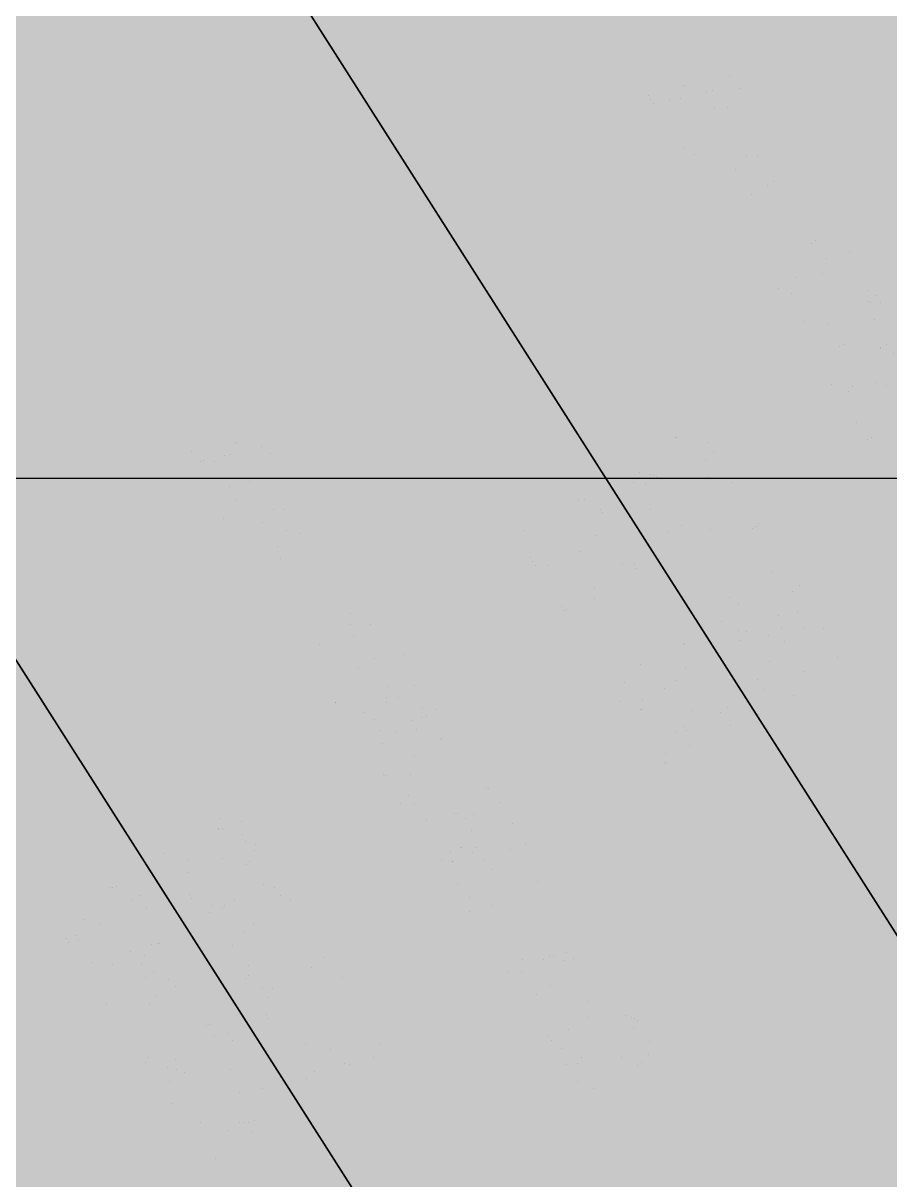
# Model space of a CAD drawing. Extents: x -5280327 to 29700, y -3925683 to 5564800.
# Drawn here: x 17940 to 18339, y 5825 to 6358 of the extents above; entities that cross this region are included whole.
import ezdxf

# ---------------------------------------------------------------- set-up
doc = ezdxf.new("R2010")
doc.units = 0
doc.linetypes.add('6', pattern=[2640.874023, 1320.437012, -1320.437012])
doc.layers.get('0').update_dxf_attribs({"linetype": 'CONTINUOUS'})
doc.layers.add('31_PREDIOS_TOTAL', color=7, linetype='CONTINUOUS')
doc.layers.add('LOTES', color=7, linetype='CONTINUOUS')

msp = doc.modelspace()

# ---------------------------------------------------------------- linework, layer by layer
at = {"color": 7, "linetype": '6', "const_width": 10343.08}
msp.add_lwpolyline([(0, 29405.62), (24528.32, 0)], dxfattribs=at)
msp.add_lwpolyline([(0, 29405.62), (24528.32, 0)], dxfattribs=at)
at = {"layer": '31_PREDIOS_TOTAL', "color": 7, "const_width": 0.00153}
for points in [[(18226.9, 6325.51), (18268.03, 6333.8), (18271.02, 6329.09), (18246.55, 6294.57), (18243.38, 6299.55), (18250.95, 6309.77), (18242.17, 6323.59), (18229.85, 6320.87), (18226.9, 6325.51)], [(18253.65, 6313.38), (18260.62, 6322.65), (18260.62, 6322.65), (18262.63, 6325.27), (18264.41, 6327.5), (18265.99, 6329.34), (18265.99, 6329.34), (18263.57, 6328.48), (18261.09, 6327.74), (18258.54, 6327.12), (18246.54, 6324.59)], [(18281.44, 6282.57), (18267.58, 6304.41), (18271.37, 6306.81), (18285.23, 6284.98), (18281.44, 6282.57)], [(18257.54, 6298.03), (18261.33, 6300.44), (18275.19, 6278.61), (18271.4, 6276.2)], [(18287.61, 6229.88), (18285.03, 6233.94), (18310.9, 6250.36), (18310.9, 6250.36), (18309.28, 6250.85), (18307.54, 6251.54), (18305.66, 6252.43), (18305.66, 6252.43), (18303.84, 6253.42), (18302.23, 6254.4), (18300.85, 6255.37), (18304.78, 6257.87), (18304.78, 6257.87), (18307.3, 6256.42), (18309.85, 6255.25), (18312.44, 6254.37), (18312.44, 6254.37), (18314.91, 6253.79), (18317.15, 6253.53), (18319.15, 6253.57), (18320.81, 6250.95), (18287.61, 6229.88)], [(18302.24, 6223.73), (18305.08, 6220.05), (18305.08, 6220.05), (18303.69, 6218.56), (18302.76, 6217.09), (18302.29, 6215.62), (18302.29, 6215.62), (18302.25, 6214.17), (18302.59, 6212.71), (18303.32, 6211.25), (18303.32, 6211.25), (18304.18, 6210.11), (18305.16, 6209.2), (18306.26, 6208.51), (18306.26, 6208.51), (18307.46, 6208.03), (18308.71, 6207.75), (18310.02, 6207.65), (18310.02, 6207.65), (18311.45, 6207.76), (18313.06, 6208.08), (18314.85, 6208.6), (18314.85, 6208.6), (18316.7, 6209.3), (18318.48, 6210.14), (18320.2, 6211.14), (18320.2, 6211.14), (18320.41, 6211.27), (18320.67, 6211.45), (18321, 6211.68), (18321, 6211.68), (18319.21, 6211.82), (18317.45, 6212.26), (18315.74, 6213.01), (18315.74, 6213.01), (18314.15, 6214.03), (18312.78, 6215.29), (18311.63, 6216.81), (18311.63, 6216.81), (18310.31, 6219.61), (18309.84, 6222.56), (18310.2, 6225.64), (18310.2, 6225.64), (18311.39, 6228.62), (18313.41, 6231.22), (18316.24, 6233.47), (18316.24, 6233.47), (18319.59, 6235.13), (18322.92, 6235.85), (18326.22, 6235.64), (18326.22, 6235.64), (18329.29, 6234.58), (18331.88, 6232.75), (18334.01, 6230.16), (18334.01, 6230.16), (18335.14, 6227.95), (18335.81, 6225.61), (18336.02, 6223.16), (18336.02, 6223.16), (18335.74, 6220.68), (18334.94, 6218.28), (18333.64, 6215.95), (18333.64, 6215.95), (18331.67, 6213.62), (18328.86, 6211.19), (18325.22, 6208.66), (18325.22, 6208.66), (18321.18, 6206.31), (18317.53, 6204.64), (18314.25, 6203.63), (18314.25, 6203.63), (18311.27, 6203.23), (18308.5, 6203.39), (18305.94, 6204.09), (18305.94, 6204.09), (18303.63, 6205.32), (18301.63, 6207.03), (18299.93, 6209.22), (18299.93, 6209.22), (18298.63, 6211.8), (18298, 6214.37), (18298.06, 6216.93), (18298.06, 6216.93), (18298.79, 6219.38), (18300.18, 6221.65), (18302.24, 6223.73)], [(18327.39, 6216.37), (18329.42, 6217.95), (18330.88, 6219.74), (18331.75, 6221.75), (18331.75, 6221.75), (18332.05, 6223.8), (18331.79, 6225.72), (18330.96, 6227.53), (18330.96, 6227.53), (18329.62, 6229.1), (18327.89, 6230.2), (18325.76, 6230.84), (18325.76, 6230.84), (18323.43, 6230.93), (18321.1, 6230.38), (18318.76, 6229.21), (18318.76, 6229.21), (18316.92, 6227.75), (18315.61, 6226.02), (18314.84, 6224.05), (18314.84, 6224.05), (18314.61, 6221.98), (18314.95, 6220), (18315.85, 6218.09), (18315.85, 6218.09), (18317.19, 6216.46), (18318.83, 6215.33), (18320.76, 6214.71), (18320.76, 6214.71), (18322.89, 6214.64), (18325.1, 6215.19), (18327.39, 6216.37)], [(18340.59, 6205.55), (18338.59, 6205.12), (18336.53, 6204.1), (18334.31, 6208.55), (18334.31, 6208.55), (18337.52, 6209.82), (18340.58, 6210.25)], [(18327.96, 6174.93), (18324.06, 6172.45), (18310.19, 6194.31), (18310.19, 6194.31), (18311.17, 6194.89), (18312.21, 6195.33), (18313.31, 6195.62), (18313.31, 6195.62), (18315.21, 6195.9), (18317.24, 6195.94), (18319.4, 6195.74), (18319.4, 6195.74), (18321.81, 6195.3), (18324.61, 6194.59), (18327.78, 6193.61), (18327.78, 6193.61), (18332.56, 6192.15), (18336.43, 6191.2), (18339.41, 6190.77)], [(18340, 6185.96), (18337.89, 6186.21), (18337.89, 6186.21), (18335.32, 6186.74), (18332.06, 6187.59), (18328.09, 6188.78), (18328.09, 6188.78), (18324.91, 6189.76), (18322.53, 6190.45), (18320.95, 6190.83), (18320.95, 6190.83), (18319.81, 6191.02), (18318.71, 6191.12), (18317.67, 6191.15), (18327.96, 6174.93)], [(18011.43, 6159.21), (18052.55, 6167.5), (18055.54, 6162.78), (18031.07, 6128.26), (18027.9, 6133.25), (18035.47, 6143.46), (18026.69, 6157.29), (18014.37, 6154.56), (18011.43, 6159.21)], [(18233.32, 6134.69), (18229.42, 6132.21), (18215.51, 6154.04), (18215.51, 6154.04), (18216.5, 6154.62), (18217.54, 6155.06), (18218.63, 6155.36), (18218.63, 6155.36), (18220.54, 6155.64), (18222.57, 6155.68), (18224.73, 6155.49), (18224.73, 6155.49), (18227.14, 6155.05), (18229.93, 6154.34), (18233.11, 6153.37), (18233.11, 6153.37), (18237.89, 6151.91), (18241.77, 6150.97), (18244.74, 6150.55), (18244.74, 6150.55), (18247.1, 6150.57), (18249.13, 6150.97), (18250.83, 6151.76), (18250.83, 6151.76), (18252.23, 6152.92), (18253.22, 6154.36), (18253.8, 6156.07), (18253.8, 6156.07), (18253.91, 6157.92), (18253.51, 6159.77), (18252.59, 6161.62), (18252.59, 6161.62), (18251.23, 6163.32), (18249.65, 6164.51), (18247.85, 6165.19), (18247.85, 6165.19), (18245.9, 6165.33), (18243.9, 6164.89), (18241.85, 6163.87), (18239.62, 6168.31), (18239.62, 6168.31), (18242.83, 6169.59), (18245.89, 6170.02), (18248.78, 6169.62), (18248.78, 6169.62), (18251.46, 6168.41), (18253.87, 6166.43), (18256, 6163.67), (18256, 6163.67), (18257.59, 6160.54), (18258.31, 6157.47), (18258.16, 6154.47), (18258.16, 6154.47), (18257.24, 6151.72), (18255.65, 6149.41), (18253.39, 6147.53), (18253.39, 6147.53), (18252.02, 6146.79), (18250.55, 6146.23), (18248.98, 6145.86), (18248.98, 6145.86), (18247.26, 6145.69), (18245.34, 6145.74), (18243.23, 6145.99), (18243.23, 6145.99), (18240.66, 6146.51), (18237.4, 6147.36), (18233.43, 6148.54), (18233.43, 6148.54), (18230.24, 6149.52), (18227.86, 6150.2), (18226.29, 6150.58), (18226.29, 6150.58), (18225.14, 6150.76), (18224.05, 6150.87), (18223, 6150.89), (18233.32, 6134.69)], [(18328.27, 6165.82), (18332.89, 6168.76), (18335.83, 6164.13), (18331.2, 6161.2), (18328.27, 6165.82)], [(18038.18, 6147.07), (18045.14, 6156.34), (18045.14, 6156.34), (18047.15, 6158.96), (18048.94, 6161.19), (18050.51, 6163.04), (18050.51, 6163.04), (18048.09, 6162.17), (18045.61, 6161.43), (18043.06, 6160.81), (18031.06, 6158.28)], [(18261.07, 6145.87), (18264.97, 6148.35), (18278.59, 6126.96), (18275.43, 6124.95), (18275.43, 6124.95), (18271.61, 6125.47), (18267.31, 6125.66), (18262.53, 6125.53), (18262.53, 6125.53), (18257.56, 6125.05), (18252.73, 6124.22), (18248.03, 6123.03), (18248.03, 6123.03), (18244.72, 6121.92), (18241.37, 6120.51), (18237.96, 6118.8), (18235.3, 6122.97), (18235.3, 6122.97), (18238.21, 6124.54), (18241.67, 6126.02), (18245.7, 6127.43), (18245.7, 6127.43), (18250.05, 6128.63), (18254.49, 6129.49), (18259.02, 6130.01), (18259.02, 6130.01), (18263.45, 6130.21), (18267.56, 6130.1), (18271.37, 6129.69), (18261.07, 6145.87)], [(18065.96, 6116.26), (18052.1, 6138.1), (18055.89, 6140.5), (18069.75, 6118.67), (18065.96, 6116.26)], [(18184.03, 6103.31), (18180.13, 6100.82), (18166.23, 6122.66), (18166.23, 6122.66), (18167.21, 6123.24), (18168.25, 6123.68), (18169.35, 6123.98), (18169.35, 6123.98), (18171.25, 6124.25), (18173.28, 6124.3), (18175.44, 6124.11), (18175.44, 6124.11), (18177.85, 6123.67), (18180.65, 6122.96), (18183.82, 6121.99), (18183.82, 6121.99), (18188.6, 6120.53), (18192.48, 6119.59), (18195.46, 6119.16), (18195.46, 6119.16), (18197.81, 6119.19), (18199.84, 6119.59), (18201.54, 6120.38), (18201.54, 6120.38), (18202.94, 6121.54), (18203.93, 6122.98), (18204.51, 6124.69), (18204.51, 6124.69), (18204.62, 6126.54), (18204.22, 6128.39), (18203.3, 6130.24), (18203.3, 6130.24), (18201.95, 6131.94), (18200.37, 6133.13), (18198.56, 6133.81), (18198.56, 6133.81), (18196.62, 6133.95), (18194.62, 6133.51), (18192.56, 6132.49), (18190.33, 6136.93), (18190.33, 6136.93), (18193.55, 6138.21), (18196.6, 6138.64), (18199.5, 6138.24), (18199.5, 6138.24), (18202.18, 6137.02), (18204.58, 6135.04), (18206.72, 6132.29), (18206.72, 6132.29), (18208.3, 6129.15), (18209.02, 6126.08), (18208.87, 6123.08), (18208.87, 6123.08), (18207.96, 6120.33), (18206.37, 6118.02), (18204.1, 6116.15), (18204.1, 6116.15), (18202.73, 6115.4), (18201.26, 6114.85), (18199.69, 6114.48), (18199.69, 6114.48), (18197.97, 6114.31), (18196.05, 6114.35), (18193.94, 6114.6), (18193.94, 6114.6), (18191.38, 6115.12), (18188.11, 6115.97), (18184.14, 6117.15), (18184.14, 6117.15), (18180.96, 6118.14), (18178.58, 6118.82), (18177, 6119.19), (18177, 6119.19), (18175.86, 6119.38), (18174.76, 6119.48), (18173.71, 6119.51), (18184.03, 6103.31)], [(18042.06, 6131.73), (18045.85, 6134.13), (18059.71, 6112.3), (18055.92, 6109.89)], [(18211.78, 6114.48), (18215.68, 6116.97), (18229.3, 6095.58), (18226.15, 6093.57), (18226.15, 6093.57), (18222.33, 6094.09), (18218.02, 6094.28), (18213.24, 6094.14), (18213.24, 6094.14), (18208.28, 6093.67), (18203.45, 6092.83), (18198.74, 6091.64), (18198.74, 6091.64), (18195.44, 6090.54), (18192.08, 6089.13), (18188.67, 6087.41), (18186.02, 6091.58), (18186.02, 6091.58), (18188.92, 6093.15), (18192.39, 6094.64), (18196.41, 6096.05), (18196.41, 6096.05), (18200.76, 6097.25), (18205.2, 6098.11), (18209.74, 6098.63), (18209.74, 6098.63), (18214.16, 6098.82), (18218.28, 6098.72), (18222.09, 6098.3), (18211.78, 6114.48)], [(18249.98, 6099.91), (18254.6, 6102.85), (18257.54, 6098.23), (18252.92, 6095.29), (18249.98, 6099.91)], [(18272.99, 6099.74), (18272.99, 6099.74), (18276.73, 6101.93), (18280.13, 6103.53), (18283.19, 6104.54), (18283.19, 6104.54), (18285.98, 6105.01), (18288.58, 6104.98), (18290.98, 6104.47), (18290.98, 6104.47), (18293.15, 6103.43), (18295.07, 6101.85), (18296.73, 6099.72), (18296.73, 6099.72), (18297.69, 6097.94), (18298.32, 6096.16), (18298.63, 6094.37), (18298.63, 6094.37), (18298.61, 6092.59), (18298.29, 6090.83), (18297.65, 6089.09), (18297.65, 6089.09), (18296.72, 6087.36), (18295.52, 6085.64), (18294.04, 6083.91), (18294.04, 6083.91), (18292.15, 6082.13), (18289.71, 6080.22), (18286.71, 6078.2), (18286.71, 6078.2), (18283, 6076.02), (18279.61, 6074.43), (18276.56, 6073.42), (18276.56, 6073.42), (18273.77, 6072.94), (18271.17, 6072.96), (18268.77, 6073.47), (18268.77, 6073.47), (18266.59, 6074.51), (18264.66, 6076.09), (18262.99, 6078.24), (18262.99, 6078.24), (18261.49, 6081.44), (18261.04, 6084.66), (18261.64, 6087.92), (18261.64, 6087.92), (18263.81, 6091.85), (18267.59, 6095.79), (18272.99, 6099.74)], [(18275.64, 6095.57), (18270.96, 6092.29), (18267.76, 6089.36), (18266.03, 6086.77), (18266.03, 6086.77), (18265.4, 6084.45), (18265.5, 6082.31), (18266.33, 6080.36), (18266.33, 6080.36), (18267.75, 6078.79), (18269.65, 6077.79), (18272.02, 6077.38), (18272.02, 6077.38), (18275.1, 6077.86), (18279.11, 6079.52), (18284.05, 6082.37), (18284.05, 6082.37), (18288.75, 6085.65), (18291.96, 6088.59), (18293.68, 6091.17), (18293.68, 6091.17), (18294.3, 6093.49), (18294.18, 6095.65), (18293.34, 6097.62), (18293.34, 6097.62), (18291.97, 6099.19), (18290.24, 6100.18), (18288.13, 6100.58), (18288.13, 6100.58), (18284.81, 6100.1), (18280.65, 6098.43), (18275.64, 6095.57)], [(18072.13, 6063.57), (18069.55, 6067.63), (18095.42, 6084.05), (18095.42, 6084.05), (18093.81, 6084.54), (18092.06, 6085.23), (18090.19, 6086.12), (18090.19, 6086.12), (18088.36, 6087.11), (18086.76, 6088.09), (18085.38, 6089.07), (18089.3, 6091.56), (18089.3, 6091.56), (18091.82, 6090.11), (18094.38, 6088.94), (18096.96, 6088.07), (18096.96, 6088.07), (18099.44, 6087.49), (18101.67, 6087.22), (18103.67, 6087.26), (18105.33, 6084.65), (18072.13, 6063.57)], [(18281.07, 6067.95), (18283.91, 6064.29), (18283.91, 6064.29), (18282.52, 6062.8), (18281.59, 6061.32), (18281.13, 6059.85), (18281.13, 6059.85), (18281.09, 6058.4), (18281.44, 6056.94), (18282.17, 6055.48), (18282.17, 6055.48), (18283.03, 6054.35), (18284.01, 6053.43), (18285.11, 6052.75), (18285.11, 6052.75), (18286.31, 6052.27), (18287.56, 6051.98), (18288.87, 6051.89), (18288.87, 6051.89), (18290.3, 6052), (18291.91, 6052.32), (18293.7, 6052.85), (18293.7, 6052.85), (18295.55, 6053.55), (18297.33, 6054.4), (18299.04, 6055.39), (18299.04, 6055.39), (18299.25, 6055.53), (18299.52, 6055.71), (18299.84, 6055.93), (18299.84, 6055.93), (18298.05, 6056.07), (18296.3, 6056.51), (18294.58, 6057.25), (18294.58, 6057.25), (18292.99, 6058.27), (18291.62, 6059.54), (18290.47, 6061.05), (18290.47, 6061.05), (18289.15, 6063.85), (18288.67, 6066.8), (18289.02, 6069.89), (18289.02, 6069.89), (18290.21, 6072.86), (18292.22, 6075.47), (18295.06, 6077.72), (18295.06, 6077.72), (18298.4, 6079.38), (18301.73, 6080.11), (18305.04, 6079.91), (18305.04, 6079.91), (18308.1, 6078.85), (18310.7, 6077.02), (18312.83, 6074.43), (18312.83, 6074.43), (18313.96, 6072.22), (18314.64, 6069.89), (18314.85, 6067.43), (18314.85, 6067.43), (18314.57, 6064.96), (18313.78, 6062.55), (18312.48, 6060.23), (18312.48, 6060.23), (18310.51, 6057.89), (18307.71, 6055.46), (18304.07, 6052.92), (18304.07, 6052.92), (18300.04, 6050.57), (18296.38, 6048.89), (18293.11, 6047.88), (18293.11, 6047.88), (18290.13, 6047.48), (18287.36, 6047.63), (18284.79, 6048.33), (18284.79, 6048.33), (18282.48, 6049.55), (18280.48, 6051.26), (18278.78, 6053.45), (18278.78, 6053.45), (18277.47, 6056.03), (18276.84, 6058.59), (18276.9, 6061.15), (18276.9, 6061.15), (18277.62, 6063.61), (18279.01, 6065.88), (18281.07, 6067.95)], [(18306.22, 6060.63), (18308.26, 6062.22), (18309.71, 6064.01), (18310.58, 6066.02), (18310.58, 6066.02), (18310.88, 6068.07), (18310.61, 6069.99), (18309.79, 6071.8), (18309.79, 6071.8), (18308.44, 6073.37), (18306.71, 6074.47), (18304.58, 6075.1), (18304.58, 6075.1), (18302.25, 6075.19), (18299.92, 6074.64), (18297.58, 6073.46), (18297.58, 6073.46), (18295.74, 6072), (18294.44, 6070.27), (18293.66, 6068.29), (18293.66, 6068.29), (18293.44, 6066.23), (18293.78, 6064.24), (18294.68, 6062.34), (18294.68, 6062.34), (18296.03, 6060.71), (18297.67, 6059.59), (18299.6, 6058.97), (18299.6, 6058.97), (18301.73, 6058.9), (18303.94, 6059.46), (18306.22, 6060.63)], [(18100.63, 6058.31), (18100.63, 6058.31), (18100.36, 6060.29), (18100.44, 6062.1), (18100.89, 6063.73), (18100.89, 6063.73), (18101.68, 6065.18), (18102.79, 6066.45), (18104.22, 6067.55), (18104.22, 6067.55), (18106.68, 6068.71), (18109.25, 6069.13), (18111.94, 6068.81), (18111.94, 6068.81), (18114.52, 6067.76), (18116.8, 6065.97), (18118.78, 6063.47), (18118.78, 6063.47), (18120.21, 6060.59), (18120.85, 6057.73), (18120.68, 6054.9), (18120.68, 6054.9), (18119.82, 6052.29), (18118.33, 6050.12), (18116.24, 6048.37), (18116.24, 6048.37), (18114.68, 6047.58), (18113.09, 6047.13), (18111.47, 6047.04), (18111.47, 6047.04), (18109.82, 6047.32), (18108.17, 6047.98), (18106.51, 6049.04), (18106.51, 6049.04), (18106.9, 6046.66), (18106.81, 6044.44), (18106.25, 6042.37), (18106.25, 6042.37), (18105.24, 6040.49), (18103.82, 6038.84), (18101.98, 6037.43), (18101.98, 6037.43), (18099.09, 6036.06), (18096.08, 6035.55), (18092.95, 6035.9), (18092.95, 6035.9), (18089.94, 6037.1), (18087.31, 6039.12), (18085.05, 6041.97), (18085.05, 6041.97), (18083.44, 6045.22), (18082.73, 6048.47), (18082.94, 6051.7), (18082.94, 6051.7), (18083.97, 6054.69), (18085.75, 6057.22), (18088.27, 6059.29), (18088.27, 6059.29), (18090.41, 6060.4), (18092.56, 6061), (18094.71, 6061.08), (18094.71, 6061.08), (18096.79, 6060.66), (18098.77, 6059.74), (18100.63, 6058.31)], [(18200.7, 6068.53), (18205.32, 6071.47), (18208.26, 6066.85), (18203.64, 6063.91), (18200.7, 6068.53)], [(18223.7, 6068.36), (18223.7, 6068.36), (18227.44, 6070.55), (18230.84, 6072.15), (18233.9, 6073.16), (18233.9, 6073.16), (18236.7, 6073.62), (18239.29, 6073.6), (18241.69, 6073.08), (18241.69, 6073.08), (18243.87, 6072.05), (18245.78, 6070.46), (18247.44, 6068.33), (18247.44, 6068.33), (18248.41, 6066.56), (18249.04, 6064.78), (18249.34, 6062.99), (18249.34, 6062.99), (18249.33, 6061.21), (18249, 6059.45), (18248.36, 6057.71), (18248.36, 6057.71), (18247.44, 6055.98), (18246.23, 6054.26), (18244.76, 6052.53), (18244.76, 6052.53), (18242.87, 6050.75), (18240.42, 6048.84), (18237.42, 6046.81), (18237.42, 6046.81), (18233.71, 6044.64), (18230.33, 6043.04), (18227.28, 6042.03), (18227.28, 6042.03), (18224.48, 6041.56), (18221.89, 6041.58), (18219.48, 6042.09), (18219.48, 6042.09), (18217.3, 6043.12), (18215.38, 6044.71), (18213.71, 6046.85), (18213.71, 6046.85), (18212.2, 6050.05), (18211.75, 6053.28), (18212.35, 6056.54), (18212.35, 6056.54), (18214.52, 6060.47), (18218.31, 6064.41), (18223.7, 6068.36)], [(18226.36, 6064.19), (18221.67, 6060.91), (18218.47, 6057.98), (18216.74, 6055.39), (18216.74, 6055.39), (18216.12, 6053.07), (18216.22, 6050.93), (18217.04, 6048.98), (18217.04, 6048.98), (18218.47, 6047.4), (18220.36, 6046.41), (18222.74, 6046), (18222.74, 6046), (18225.82, 6046.47), (18229.83, 6048.13), (18234.77, 6050.98), (18234.77, 6050.98), (18239.46, 6054.27), (18242.67, 6057.21), (18244.39, 6059.79), (18244.39, 6059.79), (18245.01, 6062.11), (18244.9, 6064.26), (18244.06, 6066.24), (18244.06, 6066.24), (18242.69, 6067.81), (18240.95, 6068.8), (18238.85, 6069.2), (18238.85, 6069.2), (18235.53, 6068.72), (18231.36, 6067.05), (18226.36, 6064.19)], [(18106.99, 6063.49), (18105.63, 6062.39), (18104.67, 6061.07), (18104.12, 6059.54), (18104.12, 6059.54), (18103.99, 6057.91), (18104.33, 6056.29), (18105.12, 6054.67), (18105.12, 6054.67), (18106.22, 6053.31), (18107.52, 6052.34), (18109.04, 6051.76), (18109.04, 6051.76), (18110.63, 6051.6), (18112.15, 6051.87), (18113.61, 6052.56), (18113.61, 6052.56), (18114.91, 6053.63), (18115.84, 6054.94), (18116.38, 6056.49), (18116.38, 6056.49), (18116.52, 6058.14), (18116.22, 6059.75), (18115.47, 6061.3), (18115.47, 6061.3), (18114.37, 6062.66), (18113.06, 6063.63), (18111.53, 6064.21), (18111.53, 6064.21), (18109.93, 6064.4), (18108.42, 6064.15), (18106.99, 6063.49)], [(18090.89, 6055.1), (18089.8, 6054.28), (18088.86, 6053.3), (18088.05, 6052.15), (18088.05, 6052.15), (18087.46, 6050.87), (18087.14, 6049.52), (18087.09, 6048.1), (18087.09, 6048.1), (18087.3, 6046.68), (18087.74, 6045.32), (18088.42, 6044.04), (18088.42, 6044.04), (18089.79, 6042.34), (18091.43, 6041.14), (18093.34, 6040.42), (18093.34, 6040.42), (18095.37, 6040.24), (18097.36, 6040.61), (18099.3, 6041.55), (18099.3, 6041.55), (18101.01, 6042.94), (18102.21, 6044.61), (18102.91, 6046.58), (18102.91, 6046.58), (18103.08, 6048.67), (18102.69, 6050.7), (18101.73, 6052.68), (18101.73, 6052.68), (18100.38, 6054.35), (18098.74, 6055.53), (18096.82, 6056.22), (18096.82, 6056.22), (18094.79, 6056.4), (18092.81, 6056.03), (18090.89, 6055.1)], [(18231.78, 6036.57), (18234.63, 6032.9), (18234.63, 6032.9), (18233.23, 6031.41), (18232.31, 6029.93), (18231.84, 6028.47), (18231.84, 6028.47), (18231.8, 6027.01), (18232.15, 6025.56), (18232.88, 6024.1), (18232.88, 6024.1), (18233.74, 6022.96), (18234.72, 6022.05), (18235.83, 6021.36), (18235.83, 6021.36), (18237.02, 6020.89), (18238.28, 6020.6), (18239.59, 6020.51), (18239.59, 6020.51), (18241.01, 6020.62), (18242.62, 6020.94), (18244.41, 6021.46), (18244.41, 6021.46), (18246.26, 6022.16), (18248.04, 6023.01), (18249.76, 6024.01), (18249.76, 6024.01), (18249.97, 6024.15), (18250.23, 6024.33), (18250.55, 6024.55), (18250.55, 6024.55), (18248.76, 6024.69), (18247.01, 6025.13), (18245.29, 6025.87), (18245.29, 6025.87), (18243.71, 6026.89), (18242.33, 6028.15), (18241.18, 6029.67), (18241.18, 6029.67), (18239.86, 6032.47), (18239.38, 6035.42), (18239.74, 6038.5), (18239.74, 6038.5), (18240.93, 6041.48), (18242.94, 6044.09), (18245.77, 6046.34), (18245.77, 6046.34), (18249.11, 6048), (18252.44, 6048.73), (18255.75, 6048.52), (18255.75, 6048.52), (18258.82, 6047.47), (18261.41, 6045.64), (18263.54, 6043.05), (18263.54, 6043.05), (18264.68, 6040.84), (18265.35, 6038.51), (18265.56, 6036.05), (18265.56, 6036.05), (18265.28, 6033.57), (18264.49, 6031.17), (18263.2, 6028.85), (18263.2, 6028.85), (18261.23, 6026.51), (18258.42, 6024.07), (18254.78, 6021.54), (18254.78, 6021.54), (18250.75, 6019.19), (18247.1, 6017.51), (18243.82, 6016.49), (18243.82, 6016.49), (18240.84, 6016.09), (18238.07, 6016.24), (18235.51, 6016.95), (18235.51, 6016.95), (18233.2, 6018.17), (18231.19, 6019.87), (18229.49, 6022.06), (18229.49, 6022.06), (18228.19, 6024.64), (18227.56, 6027.21), (18227.61, 6029.77), (18227.61, 6029.77), (18228.34, 6032.22), (18229.73, 6034.49), (18231.78, 6036.57)], [(18133.38, 6022.26), (18130.5, 6026.1), (18130.5, 6026.1), (18131.69, 6027.43), (18132.52, 6028.68), (18133, 6029.84), (18133, 6029.84), (18133.21, 6031.64), (18132.93, 6033.36), (18132.16, 6035), (18132.16, 6035), (18131.25, 6036.17), (18130.17, 6037.07), (18128.92, 6037.72), (18128.92, 6037.72), (18127.09, 6038.23), (18125.09, 6038.37), (18122.91, 6038.15), (18122.91, 6038.15), (18120.48, 6037.48), (18117.69, 6036.24), (18114.54, 6034.45), (18114.54, 6034.45), (18116.57, 6034.26), (18118.43, 6033.77), (18120.13, 6032.97), (18120.13, 6032.97), (18121.64, 6031.91), (18122.94, 6030.66), (18124.03, 6029.21), (18124.03, 6029.21), (18125.33, 6026.43), (18125.8, 6023.49), (18125.43, 6020.4), (18125.43, 6020.4), (18124.25, 6017.43), (18122.28, 6014.84), (18119.52, 6012.64), (18119.52, 6012.64), (18117.4, 6011.51), (18115.19, 6010.73), (18112.88, 6010.31), (18112.88, 6010.31), (18110.6, 6010.28), (18108.45, 6010.64), (18106.45, 6011.4), (18106.45, 6011.4), (18104.62, 6012.54), (18103.02, 6014.01), (18101.65, 6015.82), (18101.65, 6015.82), (18100.05, 6019.26), (18099.54, 6022.81), (18100.13, 6026.47), (18100.13, 6026.47), (18102.02, 6030.17), (18105.45, 6033.84), (18110.4, 6037.48), (18110.4, 6037.48), (18116.46, 6040.78), (18121.85, 6042.55), (18126.58, 6042.79), (18126.58, 6042.79), (18130.15, 6041.83), (18133.17, 6039.86), (18135.66, 6036.87), (18135.66, 6036.87), (18136.96, 6034.27), (18137.59, 6031.68), (18137.53, 6029.09), (18137.53, 6029.09), (18136.8, 6026.61), (18135.41, 6024.33), (18133.38, 6022.26)], [(18256.94, 6029.25), (18258.97, 6030.83), (18260.43, 6032.63), (18261.3, 6034.64), (18261.3, 6034.64), (18261.59, 6036.69), (18261.33, 6038.61), (18260.5, 6040.42), (18260.5, 6040.42), (18259.16, 6041.98), (18257.42, 6043.09), (18255.29, 6043.72), (18255.29, 6043.72), (18252.97, 6043.8), (18250.63, 6043.26), (18248.29, 6042.08), (18248.29, 6042.08), (18246.45, 6040.61), (18245.15, 6038.89), (18244.38, 6036.91), (18244.38, 6036.91), (18244.15, 6034.85), (18244.49, 6032.86), (18245.4, 6030.96), (18245.4, 6030.96), (18246.74, 6029.33), (18248.38, 6028.21), (18250.32, 6027.58), (18250.32, 6027.58), (18252.44, 6027.52), (18254.65, 6028.07), (18256.94, 6029.25)], [(18108.6, 6029.79), (18107.29, 6028.82), (18106.14, 6027.67), (18105.15, 6026.36), (18105.15, 6026.36), (18104.4, 6024.94), (18103.96, 6023.49), (18103.81, 6022.01), (18103.81, 6022.01), (18103.94, 6020.57), (18104.32, 6019.24), (18104.94, 6018.01), (18104.94, 6018.01), (18106.21, 6016.52), (18107.84, 6015.49), (18109.82, 6014.91), (18109.82, 6014.91), (18112.02, 6014.86), (18114.3, 6015.44), (18116.64, 6016.64), (18116.64, 6016.64), (18118.63, 6018.19), (18120.05, 6019.94), (18120.88, 6021.89), (18120.88, 6021.89), (18121.14, 6023.91), (18120.82, 6025.86), (18119.93, 6027.75), (18119.93, 6027.75), (18118.61, 6029.35), (18116.96, 6030.49), (18114.99, 6031.16), (18114.99, 6031.16), (18112.87, 6031.31), (18110.73, 6030.85), (18108.6, 6029.79)], [(18128.15, 5994.46), (18131.22, 5990.42), (18131.22, 5990.42), (18129.61, 5988.76), (18128.51, 5987.04), (18127.94, 5985.25), (18127.94, 5985.25), (18127.84, 5983.47), (18128.2, 5981.75), (18129.01, 5980.09), (18129.01, 5980.09), (18130.43, 5978.4), (18132.22, 5977.21), (18134.37, 5976.54), (18134.37, 5976.54), (18136.72, 5976.45), (18139.1, 5977.01), (18141.52, 5978.23), (18141.52, 5978.23), (18143.54, 5979.81), (18144.95, 5981.62), (18145.77, 5983.66), (18145.77, 5983.66), (18145.97, 5985.8), (18145.56, 5987.93), (18144.53, 5990.04), (18144.53, 5990.04), (18143.63, 5991.24), (18142.58, 5992.24), (18141.39, 5993.02), (18141.39, 5993.02), (18140.12, 5993.58), (18138.82, 5993.92), (18137.5, 5994.03), (18135.58, 5998.16), (18154.6, 6005.74), (18165.04, 5989.29), (18161.16, 5986.83), (18152.78, 6000.03), (18142.76, 5996.17), (18142.76, 5996.17), (18145.2, 5994.88), (18147.21, 5993.24), (18148.8, 5991.24), (18148.8, 5991.24), (18150.21, 5988.29), (18150.75, 5985.22), (18150.44, 5982.02), (18150.44, 5982.02), (18149.3, 5978.98), (18147.36, 5976.35), (18144.62, 5974.15), (18144.62, 5974.15), (18141.58, 5972.63), (18138.44, 5971.86), (18135.2, 5971.84), (18135.2, 5971.84), (18131.46, 5972.8), (18128.28, 5974.85), (18125.67, 5977.98), (18125.67, 5977.98), (18124.16, 5980.98), (18123.44, 5983.97), (18123.52, 5986.94), (18123.52, 5986.94), (18124.36, 5989.76), (18125.9, 5992.26), (18128.15, 5994.46)], [(18112.79, 5999.51), (18117.42, 6002.45), (18120.35, 5997.82), (18115.73, 5994.89), (18112.79, 5999.51)], [(18021.53, 5956.86), (18017.63, 5954.38), (18003.73, 5976.21), (18003.73, 5976.21), (18004.71, 5976.8), (18005.75, 5977.24), (18006.85, 5977.54), (18006.85, 5977.54), (18008.75, 5977.81), (18010.78, 5977.85), (18012.94, 5977.66), (18012.94, 5977.66), (18015.35, 5977.22), (18018.15, 5976.52), (18021.32, 5975.54), (18021.32, 5975.54), (18026.1, 5974.08), (18029.98, 5973.14), (18032.95, 5972.72), (18032.95, 5972.72), (18035.31, 5972.74), (18037.34, 5973.15), (18039.04, 5973.93), (18039.04, 5973.93), (18040.44, 5975.09), (18041.43, 5976.53), (18042.01, 5978.25), (18042.01, 5978.25), (18042.12, 5980.1), (18041.72, 5981.95), (18040.8, 5983.8), (18040.8, 5983.8), (18039.45, 5985.49), (18037.87, 5986.68), (18036.06, 5987.36), (18036.06, 5987.36), (18034.11, 5987.5), (18032.11, 5987.06), (18030.06, 5986.05), (18027.83, 5990.49), (18027.83, 5990.49), (18031.04, 5991.76), (18034.1, 5992.2), (18036.99, 5991.79), (18036.99, 5991.79), (18039.67, 5990.58), (18042.08, 5988.6), (18044.22, 5985.84), (18044.22, 5985.84), (18045.8, 5982.71), (18046.52, 5979.64), (18046.37, 5976.64), (18046.37, 5976.64), (18045.46, 5973.89), (18043.87, 5971.58), (18041.6, 5969.71), (18041.6, 5969.71), (18040.23, 5968.96), (18038.76, 5968.4), (18037.19, 5968.03), (18037.19, 5968.03), (18035.47, 5967.87), (18033.55, 5967.91), (18031.44, 5968.16), (18031.44, 5968.16), (18028.88, 5968.68), (18025.61, 5969.53), (18021.64, 5970.71), (18021.64, 5970.71), (18018.46, 5971.69), (18016.07, 5972.37), (18014.5, 5972.75), (18014.5, 5972.75), (18013.36, 5972.94), (18012.26, 5973.04), (18011.21, 5973.06), (18021.53, 5956.86)], [(18144.46, 5968.76), (18147.53, 5964.73), (18147.53, 5964.73), (18145.91, 5963.07), (18144.82, 5961.34), (18144.24, 5959.56), (18144.24, 5959.56), (18144.15, 5957.78), (18144.51, 5956.06), (18145.32, 5954.4), (18145.32, 5954.4), (18146.74, 5952.71), (18148.53, 5951.52), (18150.68, 5950.85), (18150.68, 5950.85), (18153.03, 5950.75), (18155.41, 5951.32), (18157.83, 5952.54), (18157.83, 5952.54), (18159.85, 5954.12), (18161.26, 5955.93), (18162.07, 5957.97), (18162.07, 5957.97), (18162.28, 5960.11), (18161.87, 5962.24), (18160.84, 5964.35), (18160.84, 5964.35), (18159.93, 5965.55), (18158.89, 5966.55), (18157.7, 5967.33), (18157.7, 5967.33), (18156.42, 5967.89), (18155.13, 5968.23), (18153.81, 5968.34), (18151.89, 5972.47), (18170.91, 5980.04), (18181.34, 5963.6), (18177.46, 5961.14), (18169.09, 5974.33), (18159.07, 5970.48), (18159.07, 5970.48), (18161.5, 5969.19), (18163.52, 5967.55), (18165.11, 5965.54), (18165.11, 5965.54), (18166.51, 5962.6), (18167.06, 5959.53), (18166.75, 5956.33), (18166.75, 5956.33), (18165.61, 5953.29), (18163.67, 5950.66), (18160.93, 5948.46), (18160.93, 5948.46), (18157.88, 5946.94), (18154.74, 5946.17), (18151.51, 5946.15), (18151.51, 5946.15), (18147.77, 5947.11), (18144.59, 5949.16), (18141.98, 5952.29), (18141.98, 5952.29), (18140.47, 5955.29), (18139.75, 5958.28), (18139.83, 5961.25), (18139.83, 5961.25), (18140.66, 5964.07), (18142.21, 5966.57), (18144.46, 5968.76)], [(18058.75, 5944.87), (18055.87, 5948.7), (18055.87, 5948.7), (18057.05, 5950.03), (18057.88, 5951.28), (18058.36, 5952.44), (18058.36, 5952.44), (18058.57, 5954.24), (18058.29, 5955.96), (18057.51, 5957.6), (18057.51, 5957.6), (18056.6, 5958.77), (18055.52, 5959.67), (18054.26, 5960.32), (18054.26, 5960.32), (18052.44, 5960.82), (18050.43, 5960.96), (18048.26, 5960.74), (18048.26, 5960.74), (18045.83, 5960.06), (18043.04, 5958.82), (18039.89, 5957.02), (18039.89, 5957.02), (18041.92, 5956.84), (18043.78, 5956.35), (18045.49, 5955.55), (18045.49, 5955.55), (18047, 5954.5), (18048.3, 5953.25), (18049.39, 5951.8), (18049.39, 5951.8), (18050.7, 5949.02), (18051.17, 5946.08), (18050.81, 5942.99), (18050.81, 5942.99), (18049.63, 5940.02), (18047.66, 5937.43), (18044.9, 5935.23), (18044.9, 5935.23), (18042.78, 5934.09), (18040.57, 5933.31), (18038.27, 5932.89), (18038.27, 5932.89), (18035.99, 5932.85), (18033.84, 5933.21), (18031.83, 5933.97), (18031.83, 5933.97), (18030.01, 5935.1), (18028.4, 5936.57), (18027.03, 5938.38), (18027.03, 5938.38), (18025.42, 5941.82), (18024.91, 5945.36), (18025.49, 5949.03), (18025.49, 5949.03), (18027.38, 5952.73), (18030.8, 5956.4), (18035.75, 5960.05), (18035.75, 5960.05), (18041.8, 5963.36), (18047.19, 5965.13), (18051.93, 5965.38), (18051.93, 5965.38), (18055.49, 5964.43), (18058.52, 5962.46), (18061.01, 5959.48), (18061.01, 5959.48), (18062.32, 5956.88), (18062.95, 5954.29), (18062.89, 5951.7), (18062.89, 5951.7), (18062.16, 5949.21), (18060.78, 5946.94), (18058.75, 5944.87)], [(17971.95, 5925.29), (17968.05, 5922.8), (17954.14, 5944.64), (17954.14, 5944.64), (17955.13, 5945.22), (17956.17, 5945.66), (17957.26, 5945.96), (17957.26, 5945.96), (17959.17, 5946.24), (17961.2, 5946.28), (17963.36, 5946.09), (17963.36, 5946.09), (17965.77, 5945.65), (17968.56, 5944.94), (17971.74, 5943.97), (17971.74, 5943.97), (17976.52, 5942.51), (17980.39, 5941.57), (17983.37, 5941.14), (17983.37, 5941.14), (17985.73, 5941.17), (17987.76, 5941.57), (17989.45, 5942.36), (17989.45, 5942.36), (17990.86, 5943.52), (17991.85, 5944.96), (17992.42, 5946.67), (17992.42, 5946.67), (17992.54, 5948.52), (17992.14, 5950.37), (17991.22, 5952.22), (17991.22, 5952.22), (17989.86, 5953.92), (17988.28, 5955.11), (17986.47, 5955.79), (17986.47, 5955.79), (17984.53, 5955.93), (17982.53, 5955.49), (17980.47, 5954.47), (17978.25, 5958.91), (17978.25, 5958.91), (17981.46, 5960.19), (17984.51, 5960.62), (17987.41, 5960.22), (17987.41, 5960.22), (17990.09, 5959.01), (17992.5, 5957.02), (17994.63, 5954.27), (17994.63, 5954.27), (17996.22, 5951.13), (17996.94, 5948.07), (17996.79, 5945.06), (17996.79, 5945.06), (17995.87, 5942.32), (17994.28, 5940.01), (17992.02, 5938.13), (17992.02, 5938.13), (17990.65, 5937.38), (17989.17, 5936.83), (17987.6, 5936.46), (17987.6, 5936.46), (17985.88, 5936.29), (17983.97, 5936.33), (17981.85, 5936.58), (17981.85, 5936.58), (17979.29, 5937.11), (17976.03, 5937.96), (17972.06, 5939.14), (17972.06, 5939.14), (17968.87, 5940.12), (17966.49, 5940.8), (17964.92, 5941.18), (17964.92, 5941.18), (17963.77, 5941.36), (17962.68, 5941.47), (17961.63, 5941.49), (17971.95, 5925.29)], [(18033.96, 5952.36), (18032.65, 5951.38), (18031.5, 5950.24), (18030.52, 5948.92), (18030.52, 5948.92), (18029.77, 5947.5), (18029.33, 5946.05), (18029.18, 5944.57), (18029.18, 5944.57), (18029.32, 5943.13), (18029.7, 5941.8), (18030.32, 5940.57), (18030.32, 5940.57), (18031.59, 5939.09), (18033.22, 5938.05), (18035.21, 5937.47), (18035.21, 5937.47), (18037.41, 5937.43), (18039.68, 5938.01), (18042.02, 5939.21), (18042.02, 5939.21), (18044.01, 5940.77), (18045.42, 5942.52), (18046.25, 5944.48), (18046.25, 5944.48), (18046.5, 5946.5), (18046.19, 5948.45), (18045.3, 5950.33), (18045.3, 5950.33), (18043.97, 5951.93), (18042.32, 5953.07), (18040.35, 5953.74), (18040.35, 5953.74), (18038.22, 5953.88), (18036.09, 5953.42), (18033.96, 5952.36)], [(18162.23, 5921.63), (18186.18, 5936.83), (18188.49, 5933.2), (18185.13, 5931.07), (18185.13, 5931.07), (18186.75, 5930.93), (18188.33, 5930.53), (18189.86, 5929.87), (18189.86, 5929.87), (18191.29, 5928.94), (18192.54, 5927.74), (18193.64, 5926.28), (18193.64, 5926.28), (18194.57, 5924.54), (18195.13, 5922.85), (18195.3, 5921.22), (18195.3, 5921.22), (18195.12, 5919.66), (18194.6, 5918.21), (18193.74, 5916.85), (18193.74, 5916.85), (18197.39, 5916.25), (18200.36, 5914.67), (18202.63, 5912.12), (18202.63, 5912.12), (18203.8, 5909.79), (18204.3, 5907.54), (18204.14, 5905.38), (18204.14, 5905.38), (18203.26, 5903.33), (18201.64, 5901.41), (18199.27, 5899.61), (18182.83, 5889.17), (18180.27, 5893.21), (18195.36, 5902.79), (18195.36, 5902.79), (18196.8, 5903.77), (18197.89, 5904.64), (18198.61, 5905.41), (18198.61, 5905.41), (18199.07, 5906.17), (18199.34, 5907.01), (18199.43, 5907.94), (18199.43, 5907.94), (18199.33, 5908.9), (18199.03, 5909.85), (18198.54, 5910.79), (18198.54, 5910.79), (18197.34, 5912.26), (18195.9, 5913.3), (18194.2, 5913.92), (18194.2, 5913.92), (18192.26, 5913.99), (18190.12, 5913.41), (18187.76, 5912.17), (18173.84, 5903.34), (18171.26, 5907.4), (18186.83, 5917.28), (18186.83, 5917.28), (18188.41, 5918.44), (18189.55, 5919.63), (18190.26, 5920.85), (18190.26, 5920.85), (18190.5, 5922.12), (18190.26, 5923.49), (18189.55, 5924.95), (18189.55, 5924.95), (18188.74, 5926), (18187.77, 5926.87), (18186.63, 5927.55), (18186.63, 5927.55), (18185.38, 5927.99), (18184.05, 5928.13), (18182.66, 5927.98), (18182.66, 5927.98), (18181.1, 5927.5), (18179.29, 5926.66), (18177.23, 5925.46), (18164.81, 5917.57), (18162.23, 5921.63)], [(18009.17, 5913.29), (18006.28, 5917.13), (18006.28, 5917.13), (18007.47, 5918.46), (18008.3, 5919.7), (18008.78, 5920.87), (18008.78, 5920.87), (18008.99, 5922.66), (18008.7, 5924.38), (18007.93, 5926.03), (18007.93, 5926.03), (18007.02, 5927.19), (18005.94, 5928.1), (18004.68, 5928.74), (18004.68, 5928.74), (18002.85, 5929.25), (18000.85, 5929.39), (17998.68, 5929.17), (17998.68, 5929.17), (17996.24, 5928.48), (17993.45, 5927.25), (17990.31, 5925.45), (17990.31, 5925.45), (17992.33, 5925.27), (17994.2, 5924.78), (17995.9, 5923.98), (17995.9, 5923.98), (17997.42, 5922.92), (17998.72, 5921.67), (17999.81, 5920.23), (17999.81, 5920.23), (18001.11, 5917.44), (18001.59, 5914.51), (18001.22, 5911.42), (18001.22, 5911.42), (18000.05, 5908.44), (17998.08, 5905.85), (17995.32, 5903.65), (17995.32, 5903.65), (17993.2, 5902.51), (17990.99, 5901.73), (17988.68, 5901.31), (17988.68, 5901.31), (17986.4, 5901.27), (17984.26, 5901.63), (17982.25, 5902.39), (17982.25, 5902.39), (17980.42, 5903.52), (17978.82, 5904.99), (17977.44, 5906.81), (17977.44, 5906.81), (17975.84, 5910.24), (17975.32, 5913.79), (17975.91, 5917.45), (17975.91, 5917.45), (17977.8, 5921.15), (17981.22, 5924.83), (17986.16, 5928.48), (17986.16, 5928.48), (17992.22, 5931.78), (17997.61, 5933.56), (18002.34, 5933.81), (18002.34, 5933.81), (18005.91, 5932.85), (18008.93, 5930.88), (18011.42, 5927.9), (18011.42, 5927.9), (18012.73, 5925.31), (18013.36, 5922.71), (18013.3, 5920.12), (18013.3, 5920.12), (18012.58, 5917.64), (18011.2, 5915.36), (18009.17, 5913.29)], [(18038.2, 5922.09), (18042.81, 5925.03), (18045.76, 5920.41), (18041.14, 5917.47), (18038.2, 5922.09)], [(18062.38, 5892.7), (18058.49, 5890.22), (18044.58, 5912.06), (18044.58, 5912.06), (18045.57, 5912.64), (18046.6, 5913.08), (18047.7, 5913.38), (18047.7, 5913.38), (18049.6, 5913.65), (18051.64, 5913.7), (18053.79, 5913.51), (18053.79, 5913.51), (18056.21, 5913.07), (18059, 5912.36), (18062.18, 5911.38), (18062.18, 5911.38), (18066.96, 5909.93), (18070.83, 5908.99), (18073.81, 5908.56), (18073.81, 5908.56), (18076.17, 5908.58), (18078.19, 5908.99), (18079.89, 5909.77), (18079.89, 5909.77), (18081.29, 5910.94), (18082.28, 5912.37), (18082.86, 5914.09), (18082.86, 5914.09), (18082.98, 5915.94), (18082.57, 5917.79), (18081.66, 5919.64), (18081.66, 5919.64), (18080.3, 5921.34), (18078.72, 5922.53), (18076.91, 5923.21), (18076.91, 5923.21), (18074.97, 5923.34), (18072.97, 5922.9), (18070.91, 5921.89), (18068.69, 5926.33), (18068.69, 5926.33), (18071.9, 5927.6), (18074.95, 5928.04), (18077.85, 5927.63), (18077.85, 5927.63), (18080.53, 5926.42), (18082.93, 5924.44), (18085.07, 5921.69), (18085.07, 5921.69), (18086.66, 5918.55), (18087.37, 5915.48), (18087.23, 5912.48), (18087.23, 5912.48), (18086.31, 5909.73), (18084.72, 5907.42), (18082.46, 5905.55), (18082.46, 5905.55), (18081.08, 5904.8), (18079.61, 5904.24), (18078.04, 5903.88), (18078.04, 5903.88), (18076.32, 5903.71), (18074.41, 5903.75), (18072.29, 5904), (18072.29, 5904), (18069.73, 5904.52), (18066.46, 5905.37), (18062.5, 5906.55), (18062.5, 5906.55), (18059.31, 5907.53), (18056.93, 5908.21), (18055.35, 5908.59), (18055.35, 5908.59), (18054.21, 5908.78), (18053.11, 5908.88), (18052.07, 5908.91), (18062.38, 5892.7)], [(17984.38, 5920.79), (17983.06, 5919.81), (17981.91, 5918.66), (17980.93, 5917.34), (17980.93, 5917.34), (17980.18, 5915.92), (17979.74, 5914.47), (17979.6, 5912.99), (17979.6, 5912.99), (17979.73, 5911.56), (17980.11, 5910.22), (17980.73, 5909), (17980.73, 5909), (17982, 5907.51), (17983.63, 5906.48), (17985.62, 5905.9), (17985.62, 5905.9), (17987.82, 5905.86), (17990.09, 5906.44), (17992.43, 5907.64), (17992.43, 5907.64), (17994.42, 5909.19), (17995.84, 5910.95), (17996.67, 5912.9), (17996.67, 5912.9), (17996.92, 5914.92), (17996.6, 5916.87), (17995.71, 5918.76), (17995.71, 5918.76), (17994.38, 5920.36), (17992.74, 5921.49), (17990.77, 5922.16), (17990.77, 5922.16), (17988.64, 5922.3), (17986.51, 5921.85), (17984.38, 5920.79)], [(18078.73, 5867.04), (18074.83, 5864.55), (18060.92, 5886.39), (18060.92, 5886.39), (18061.91, 5886.97), (18062.95, 5887.41), (18064.04, 5887.71), (18064.04, 5887.71), (18065.95, 5887.99), (18067.98, 5888.03), (18070.14, 5887.84), (18070.14, 5887.84), (18072.55, 5887.4), (18075.34, 5886.69), (18078.52, 5885.72), (18078.52, 5885.72), (18083.3, 5884.26), (18087.18, 5883.32), (18090.15, 5882.89), (18090.15, 5882.89), (18092.51, 5882.92), (18094.54, 5883.32), (18096.24, 5884.11), (18096.24, 5884.11), (18097.64, 5885.27), (18098.63, 5886.71), (18099.21, 5888.42), (18099.21, 5888.42), (18099.32, 5890.27), (18098.92, 5892.12), (18098, 5893.97), (18098, 5893.97), (18096.64, 5895.67), (18095.06, 5896.86), (18093.26, 5897.54), (18093.26, 5897.54), (18091.31, 5897.68), (18089.31, 5897.24), (18087.26, 5896.22), (18085.03, 5900.66), (18085.03, 5900.66), (18088.24, 5901.94), (18091.3, 5902.37), (18094.19, 5901.97), (18094.19, 5901.97), (18096.87, 5900.76), (18099.28, 5898.77), (18101.41, 5896.02), (18101.41, 5896.02), (18103, 5892.88), (18103.72, 5889.81), (18103.57, 5886.81), (18103.57, 5886.81), (18102.65, 5884.07), (18101.06, 5881.75), (18098.8, 5879.88), (18098.8, 5879.88), (18097.43, 5879.13), (18095.96, 5878.58), (18094.38, 5878.21), (18094.38, 5878.21), (18092.67, 5878.04), (18090.75, 5878.08), (18088.64, 5878.33), (18088.64, 5878.33), (18086.07, 5878.85), (18082.81, 5879.7), (18078.84, 5880.89), (18078.84, 5880.89), (18075.65, 5881.87), (18073.27, 5882.55), (18071.7, 5882.93), (18071.7, 5882.93), (18070.55, 5883.11), (18069.46, 5883.22), (18068.41, 5883.24), (18078.73, 5867.04)], [(18203.38, 5865.42), (18199.48, 5862.94), (18185.61, 5884.8), (18185.61, 5884.8), (18186.59, 5885.38), (18187.63, 5885.81), (18188.73, 5886.11), (18188.73, 5886.11), (18190.63, 5886.38), (18192.67, 5886.42), (18194.82, 5886.23), (18194.82, 5886.23), (18197.24, 5885.79), (18200.03, 5885.08), (18203.2, 5884.1), (18203.2, 5884.1), (18207.98, 5882.63), (18211.86, 5881.69), (18214.83, 5881.26), (18214.83, 5881.26), (18217.19, 5881.28), (18219.22, 5881.68), (18220.92, 5882.46), (18220.92, 5882.46), (18222.32, 5883.62), (18223.31, 5885.06), (18223.89, 5886.77), (18223.89, 5886.77), (18224.01, 5888.62), (18223.61, 5890.47), (18222.69, 5892.32), (18222.69, 5892.32), (18221.34, 5894.03), (18219.76, 5895.22), (18217.96, 5895.9), (18217.96, 5895.9), (18216.01, 5896.04), (18214.01, 5895.6), (18211.95, 5894.59), (18209.73, 5899.03), (18209.73, 5899.03), (18212.95, 5900.3), (18216, 5900.73), (18218.9, 5900.33), (18218.9, 5900.33), (18221.58, 5899.11), (18223.98, 5897.12), (18226.11, 5894.37), (18226.11, 5894.37), (18227.69, 5891.23), (18228.41, 5888.16), (18228.25, 5885.16), (18228.25, 5885.16), (18227.33, 5882.41), (18225.74, 5880.1), (18223.47, 5878.23), (18223.47, 5878.23), (18222.1, 5877.49), (18220.63, 5876.93), (18219.06, 5876.57), (18219.06, 5876.57), (18217.34, 5876.4), (18215.42, 5876.45), (18213.31, 5876.7), (18213.31, 5876.7), (18210.75, 5877.22), (18207.48, 5878.08), (18203.52, 5879.27), (18203.52, 5879.27), (18200.33, 5880.25), (18197.95, 5880.94), (18196.38, 5881.32), (18196.38, 5881.32), (18195.23, 5881.5), (18194.14, 5881.61), (18193.09, 5881.63), (18203.38, 5865.42)], [(17988.61, 5890.51), (17993.23, 5893.45), (17996.17, 5888.83), (17991.55, 5885.89), (17988.61, 5890.51)], [(18012.8, 5861.13), (18008.9, 5858.65), (17995, 5880.48), (17995, 5880.48), (17995.98, 5881.07), (17997.02, 5881.51), (17998.11, 5881.8), (17998.11, 5881.8), (18000.02, 5882.08), (18002.05, 5882.12), (18004.21, 5881.93), (18004.21, 5881.93), (18006.62, 5881.49), (18009.41, 5880.78), (18012.59, 5879.81), (18012.59, 5879.81), (18017.37, 5878.35), (18021.25, 5877.41), (18024.22, 5876.99), (18024.22, 5876.99), (18026.58, 5877.01), (18028.61, 5877.42), (18030.31, 5878.2), (18030.31, 5878.2), (18031.71, 5879.36), (18032.7, 5880.8), (18033.28, 5882.51), (18033.28, 5882.51), (18033.39, 5884.37), (18032.99, 5886.22), (18032.07, 5888.07), (18032.07, 5888.07), (18030.71, 5889.76), (18029.13, 5890.95), (18027.33, 5891.63), (18027.33, 5891.63), (18025.38, 5891.77), (18023.38, 5891.33), (18021.33, 5890.31), (18019.1, 5894.76), (18019.1, 5894.76), (18022.31, 5896.03), (18025.37, 5896.47), (18028.26, 5896.06), (18028.26, 5896.06), (18030.94, 5894.85), (18033.35, 5892.87), (18035.49, 5890.11), (18035.49, 5890.11), (18037.07, 5886.98), (18037.79, 5883.91), (18037.64, 5880.91), (18037.64, 5880.91), (18036.72, 5878.16), (18035.13, 5875.85), (18032.87, 5873.97), (18032.87, 5873.97), (18031.5, 5873.23), (18030.03, 5872.67), (18028.46, 5872.3), (18028.46, 5872.3), (18026.74, 5872.14), (18024.82, 5872.18), (18022.71, 5872.43), (18022.71, 5872.43), (18020.14, 5872.95), (18016.88, 5873.8), (18012.91, 5874.98), (18012.91, 5874.98), (18009.72, 5875.96), (18007.34, 5876.64), (18005.77, 5877.02), (18005.77, 5877.02), (18004.62, 5877.21), (18003.53, 5877.31), (18002.48, 5877.33), (18012.8, 5861.13)], [(18029.14, 5835.46), (18025.24, 5832.98), (18011.34, 5854.82), (18011.34, 5854.82), (18012.32, 5855.4), (18013.36, 5855.84), (18014.46, 5856.14), (18014.46, 5856.14), (18016.36, 5856.41), (18018.39, 5856.45), (18020.55, 5856.26), (18020.55, 5856.26), (18022.96, 5855.82), (18025.76, 5855.12), (18028.93, 5854.14), (18028.93, 5854.14), (18033.71, 5852.69), (18037.59, 5851.74), (18040.57, 5851.32), (18040.57, 5851.32), (18042.92, 5851.34), (18044.95, 5851.75), (18046.65, 5852.53), (18046.65, 5852.53), (18048.05, 5853.7), (18049.04, 5855.13), (18049.62, 5856.85), (18049.62, 5856.85), (18049.73, 5858.7), (18049.33, 5860.55), (18048.41, 5862.4), (18048.41, 5862.4), (18047.06, 5864.1), (18045.48, 5865.29), (18043.67, 5865.97), (18043.67, 5865.97), (18041.73, 5866.1), (18039.73, 5865.66), (18037.67, 5864.65), (18035.44, 5869.09), (18035.44, 5869.09), (18038.66, 5870.36), (18041.71, 5870.8), (18044.61, 5870.39), (18044.61, 5870.39), (18047.29, 5869.18), (18049.69, 5867.2), (18051.83, 5864.45), (18051.83, 5864.45), (18053.41, 5861.31), (18054.13, 5858.24), (18053.99, 5855.24), (18053.99, 5855.24), (18053.07, 5852.49), (18051.48, 5850.18), (18049.21, 5848.31), (18049.21, 5848.31), (18047.84, 5847.56), (18046.37, 5847), (18044.8, 5846.64), (18044.8, 5846.64), (18043.08, 5846.47), (18041.16, 5846.51), (18039.05, 5846.76), (18039.05, 5846.76), (18036.49, 5847.28), (18033.22, 5848.13), (18029.26, 5849.31), (18029.26, 5849.31), (18026.07, 5850.29), (18023.69, 5850.97), (18022.11, 5851.35), (18022.11, 5851.35), (18020.97, 5851.54), (18019.87, 5851.64), (18018.83, 5851.66), (18029.14, 5835.46)]]:
    msp.add_lwpolyline(points, dxfattribs=at)
at = {"layer": 'Cuadricula Coordenadas', "color": 7}
msp.add_lwpolyline([(15472.17, 6148.24), (24151.22, 6148.24)], dxfattribs=at)
at = {"layer": 'LOTES', "color": 7}
for points in [[(18162.02, 6730.91), (17959.39, 6538.69), (18529.19, 5643.85), (18750.14, 5807.29), (18162.02, 6730.91)], [(17959.39, 6538.69), (17756.77, 6346.47), (18308.24, 5480.41), (18529.19, 5643.85), (17959.39, 6538.69)], [(17756.77, 6346.47), (17747.95, 6338.11), (17553.64, 6155.05), (18087.29, 5316.97), (18308.24, 5480.41), (17756.77, 6346.47)]]:
    msp.add_lwpolyline(points, dxfattribs=at)
for points in [[(17959.39, 6538.69, 33030.86), (18529.19, 5643.85, 33030.86), (18750.14, 5807.29, 33030.86), (18162.02, 6730.91, 33030.86)], [(17756.77, 6346.47, 33030.86), (18308.24, 5480.41, 33030.86), (18529.19, 5643.85, 33030.86), (17959.39, 6538.69, 33030.86)], [(17959.39, 6538.69, 66061.73), (18529.19, 5643.85, 66061.73)], [(17553.64, 6155.05, 33030.86), (18087.29, 5316.97, 33030.86), (18308.24, 5480.41, 33030.86), (17756.77, 6346.47, 33030.86)], [(17756.77, 6346.47, 66061.73), (18308.24, 5480.41, 66061.73)]]:
    msp.add_polyline3d(points, dxfattribs=at)

doc.saveas('drawing.dxf')
